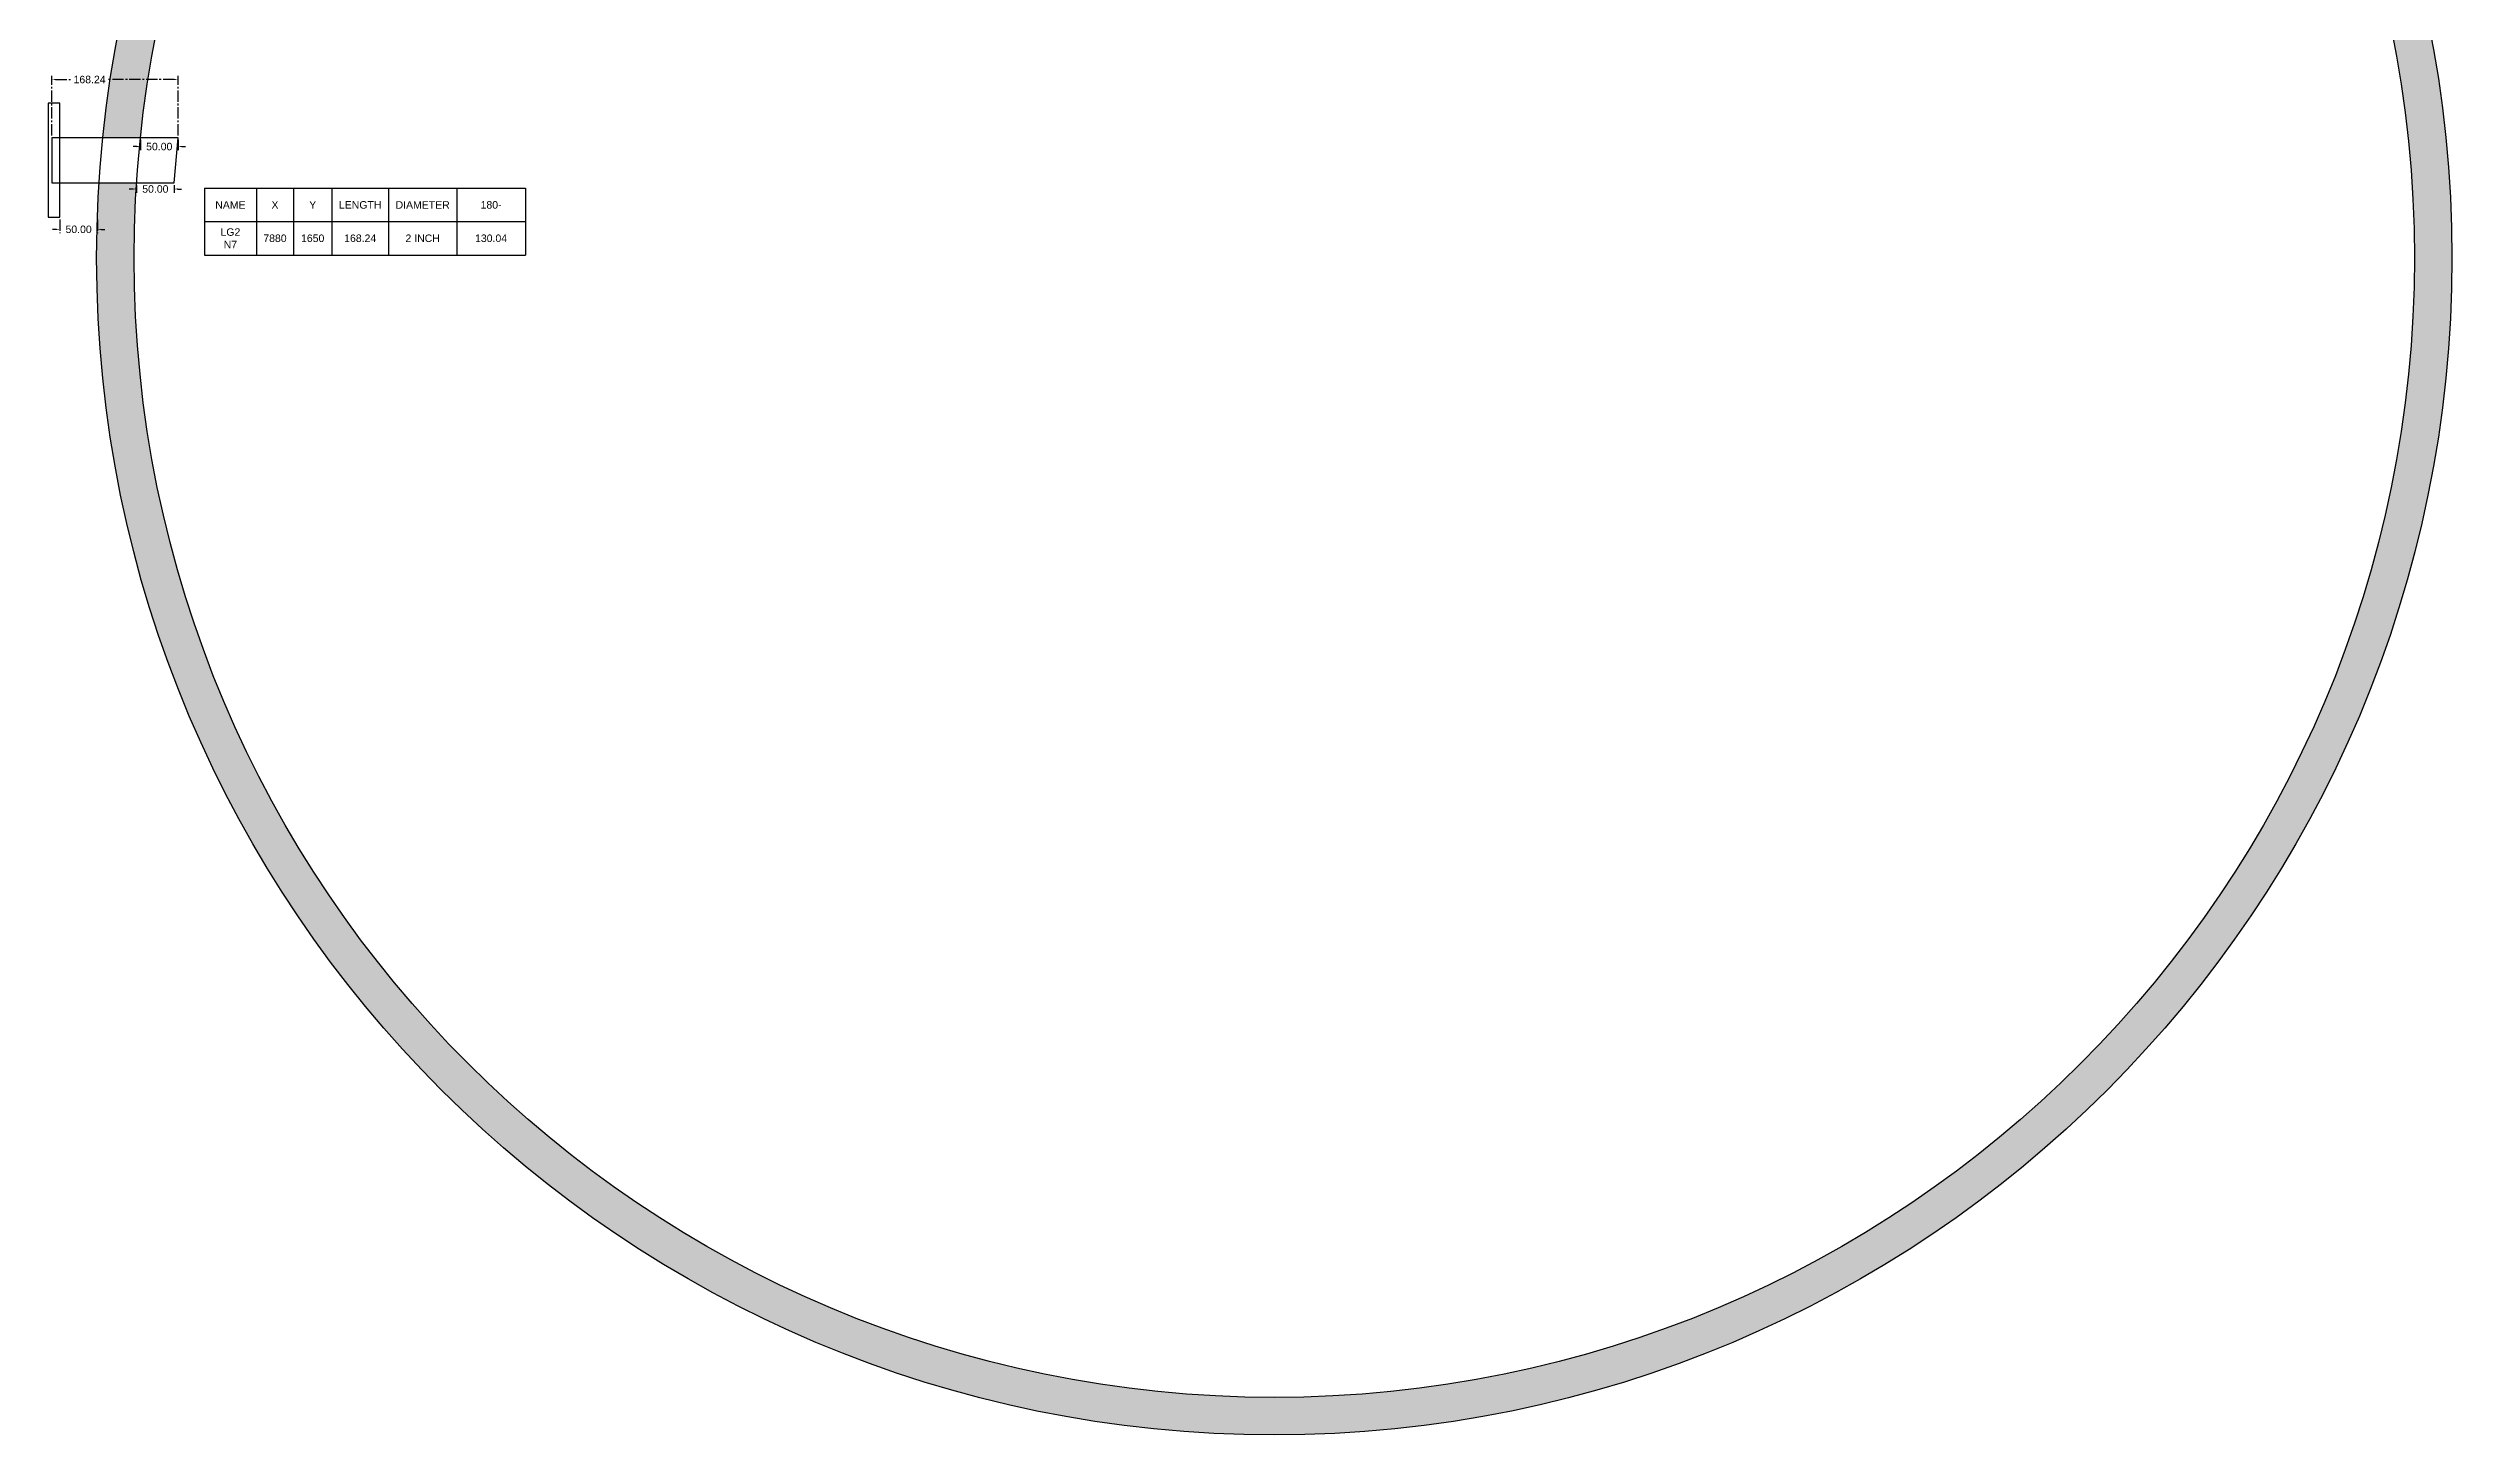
# Model space of a CAD drawing. Header units: millimetres. Extents: x 1187 to 4391, y 18 to 3563.
# Drawn here: x 1187 to 4391, y 18 to 1868 of the extents above; entities that cross this region are included whole.
import ezdxf

# ---------------------------------------------------------------- set-up
doc = ezdxf.new("R2010")
doc.units = ezdxf.units.MM
doc.header["$LTSCALE"] = 20
doc.header["$MEASUREMENT"] = 0
doc.linetypes.add('CENTER2', pattern=[1.125, 0.75, -0.125, 0.125, -0.125])
doc.layers.get('Defpoints').update_dxf_attribs({"color": 10})
doc.styles.get("Standard").update_dxf_attribs({"font": 'arial.ttf', "height": 10})
doc.dimstyles.get("Standard").update_dxf_attribs({"dimtxt": 10, "dimasz": 5, "dimexe": 5, "dimexo": 3, "dimgap": 5, "dimtad": 0, "dimtih": 1, "dimtoh": 1, "dimzin": 0, "dimdsep": 46, "dimtxsty": 'Standard', "dimcen": -0.09, "dimclrd": 7, "dimclre": 7, "dimclrt": 7, "dimadec": 1, "dimazin": 0, "dimtfac": 1, "dimtofl": 0, "dimtmove": 0, "dimatfit": 3, "dimfxl": 1, "dimtolj": 1, "dimtzin": 0, "dimlwd": 25, "dimlwe": 25, "dimarcsym": 0})

# ---------------------------------------------------------------- blocks, each defined once
blk = doc.blocks.new('*T9')
at = {"color": 0, "linetype": 'ByBlock', "lineweight": -2, "transparency": 16777216}
for p, q in [((0, 0), (427.9, 0)), ((0, 0), (0, -89)), ((69.4, 0), (69.4, -89)), ((118.9, 0), (118.9, -89)), ((170, 0), (170, -89)), ((245.4, 0), (245.4, -89)), ((336.6, 0), (336.6, -89)), ((427.9, 0), (427.9, -89)), ((0, -44.5), (427.9, -44.5)), ((0, -89), (427.9, -89))]:
    blk.add_line(p, q, dxfattribs=at)
at = {"color": 0, "transparency": 16777216, "char_height": 10, "attachment_point": 5}
for s, insert, width in [('NAME', (34.7, -22.2), 69.266), ('X', (94.1, -22.2), 49.392), ('Y', (144.4, -22.2), 50.945), ('LENGTH', (207.7, -22.2), 75.34), ('DIAMETER', (291, -22.2), 91.096), ('180-', (382.2, -22.2), 91.096), ('LG2\\PN7', (34.7, -66.7), 69.266), ('7880', (94.1, -66.7), 49.392), ('1650', (144.4, -66.7), 50.945), ('168.24', (207.7, -66.7), 75.34), ('2 INCH', (291, -66.7), 91.096), ('130.04', (382.2, -66.7), 91.096)]:
    blk.add_mtext(s, dxfattribs=dict(at, insert=insert, width=width))
blk = doc.blocks.new('*D28')
at = {"color": 7, "linetype": 'CENTER2', "lineweight": 25, "transparency": 16777216}
for p, q in [((1202.3, 1639.5), (1202.3, 1621.4)), ((1252.3, 1639.5), (1252.3, 1621.4)), ((1197.3, 1626.4), (1192.3, 1626.4)), ((1257.3, 1626.4), (1262.3, 1626.4))]:
    blk.add_line(p, q, dxfattribs=at)
at = {"color": 7, "transparency": 16777216}
for points in [[(1197.3, 1627.2), (1197.3, 1625.6), (1202.3, 1626.4)], [(1257.3, 1627.2), (1257.3, 1625.6), (1252.3, 1626.4)]]:
    blk.add_solid(points, dxfattribs=at)
at = {"layer": 'Defpoints', "color": 0, "transparency": 16777216}
for p in [(1202.3, 1642.5), (1252.3, 1642.5), (1252.3, 1626.4)]:
    blk.add_point(p, dxfattribs=at)
at = {"color": 7, "transparency": 16777216, "insert": (1227.3, 1626.4), "char_height": 10, "attachment_point": 5}
blk.add_mtext('\\A1;50.00', dxfattribs=at)
blk = doc.blocks.new('*D29')
at = {"color": 7, "linetype": 'CENTER2', "lineweight": 25, "transparency": 16777216}
for p, q in [((1304.8, 1736.8), (1299.8, 1736.8)), ((1309.8, 1745.7), (1309.8, 1731.8)), ((1359.8, 1745.7), (1359.8, 1731.8)), ((1364.8, 1736.8), (1369.8, 1736.8))]:
    blk.add_line(p, q, dxfattribs=at)
at = {"color": 7, "transparency": 16777216}
for points in [[(1304.8, 1737.7), (1304.8, 1736), (1309.8, 1736.8)], [(1364.8, 1737.7), (1364.8, 1736), (1359.8, 1736.8)]]:
    blk.add_solid(points, dxfattribs=at)
at = {"layer": 'Defpoints', "color": 0, "transparency": 16777216}
for p in [(1309.8, 1748.7), (1359.8, 1748.7), (1359.8, 1736.8)]:
    blk.add_point(p, dxfattribs=at)
at = {"color": 7, "transparency": 16777216, "insert": (1334.8, 1736.8), "char_height": 10, "attachment_point": 5}
blk.add_mtext('\\A1;50.00', dxfattribs=at)
blk = doc.blocks.new('*D30')
at = {"color": 7, "linetype": 'CENTER2', "lineweight": 25, "transparency": 16777216}
for p, q in [((1299.6, 1680.2), (1294.6, 1680.2)), ((1304.6, 1685.4), (1304.6, 1675.2)), ((1354.6, 1685.4), (1354.6, 1675.2)), ((1359.6, 1680.2), (1364.6, 1680.2))]:
    blk.add_line(p, q, dxfattribs=at)
at = {"color": 7, "transparency": 16777216}
for points in [[(1299.6, 1681), (1299.6, 1679.4), (1304.6, 1680.2)], [(1359.6, 1681), (1359.6, 1679.4), (1354.6, 1680.2)]]:
    blk.add_solid(points, dxfattribs=at)
at = {"layer": 'Defpoints', "color": 0, "transparency": 16777216}
for p in [(1304.6, 1688.4), (1354.6, 1688.4), (1354.6, 1680.2)]:
    blk.add_point(p, dxfattribs=at)
at = {"color": 7, "transparency": 16777216, "insert": (1329.6, 1680.2), "char_height": 10, "attachment_point": 5}
blk.add_mtext('\\A1;50.00', dxfattribs=at)
blk = doc.blocks.new('*D31')
at = {"color": 7, "linetype": 'CENTER2', "lineweight": 25, "transparency": 16777216}
for p, q in [((1191.6, 1751.7), (1191.6, 1831.2)), ((1359.8, 1751.7), (1359.8, 1831.2)), ((1196.6, 1826.2), (1216.6, 1826.2)), ((1354.8, 1826.2), (1267.2, 1826.2))]:
    blk.add_line(p, q, dxfattribs=at)
at = {"color": 7, "transparency": 16777216}
for points in [[(1196.6, 1827), (1196.6, 1825.4), (1191.6, 1826.2)], [(1354.8, 1827), (1354.8, 1825.4), (1359.8, 1826.2)]]:
    blk.add_solid(points, dxfattribs=at)
at = {"layer": 'Defpoints', "color": 0, "transparency": 16777216}
for p in [(1191.6, 1826.2), (1191.6, 1748.7), (1359.8, 1748.7)]:
    blk.add_point(p, dxfattribs=at)
at = {"color": 7, "transparency": 16777216, "insert": (1241.9, 1826.2), "char_height": 10, "attachment_point": 5}
blk.add_mtext('\\A1;168.24', dxfattribs=at)

msp = doc.modelspace()

# ---------------------------------------------------------------- hatches: boundary and pattern name
h = msp.add_hatch()
h.set_pattern_fill('ANGLE', color=256, scale=30)
h.set_pattern_definition([(0, (0, 0), (0, 8.25), [6, -2.25]), (90, (0, 0), (-8.25, 5e-16), [6, -2.25])])
h.paths.add_polyline_path([(1412.268, 2158.443), (1358.472, 2158.443, 0.06742922), (1259.546, 1748.676), (1309.817, 1748.676, -0.06980894)], flags=17)
h.paths.add_polyline_path([(4341.349, 1588.45, -1), (1301.349, 1588.45, -0.01644856), (1304.637, 1688.376), (1254.532, 1688.376, 0.01592391), (1251.349, 1588.45, 1), (4391.349, 1588.45, 0.81217453), (1383.423, 2218.743), (1438.189, 2218.743, -0.80619035)])

# ---------------------------------------------------------------- linework, layer by layer
for points in [[(1186.58, 1642.526), (1202.28, 1642.526), (1202.28, 1794.526), (1186.58, 1794.526)], [(1191.58, 1688.376), (1354.637, 1688.376), (1359.817, 1748.676), (1191.58, 1748.676)]]:
    msp.add_lwpolyline(points, close=True)
for radius in [1570, 1520]:
    msp.add_circle((2821.349, 1588.45), radius)

# ---------------------------------------------------------------- block references
msp.add_blockref('*T9', (1394.974, 1681.185))

# ---------------------------------------------------------------- dimensions: what is measured, and where the dimension line sits
for base, p1, p2, picture, middle in [((1191.58, 1826.2), (1359.817, 1748.676), (1191.58, 1748.676), '*D31', (1241.912, 1826.2)), ((1359.817, 1736.833), (1309.817, 1748.676), (1359.817, 1748.676), '*D29', (1334.817, 1736.833))]:
    dim = msp.add_linear_dim(base=base, p1=p1, p2=p2, dimstyle='Standard')
    dim.commit()
    dim.dimension.update_dxf_attribs({"geometry": picture, "text_midpoint": middle, "dimtype": 160})
for base, p1, p2, picture, middle in [((1354.637, 1680.201), (1304.637, 1688.376), (1354.637, 1688.376), '*D30', (1329.637, 1680.201)), ((1252.28, 1626.399), (1202.28, 1642.526), (1252.28, 1642.526), '*D28', (1227.28, 1626.399))]:
    dim = msp.add_linear_dim(base=base, p1=p1, p2=p2, dimstyle='Standard')
    dim.commit()
    dim.dimension.update_dxf_attribs({"geometry": picture, "text_midpoint": middle})

doc.saveas('drawing.dxf')
